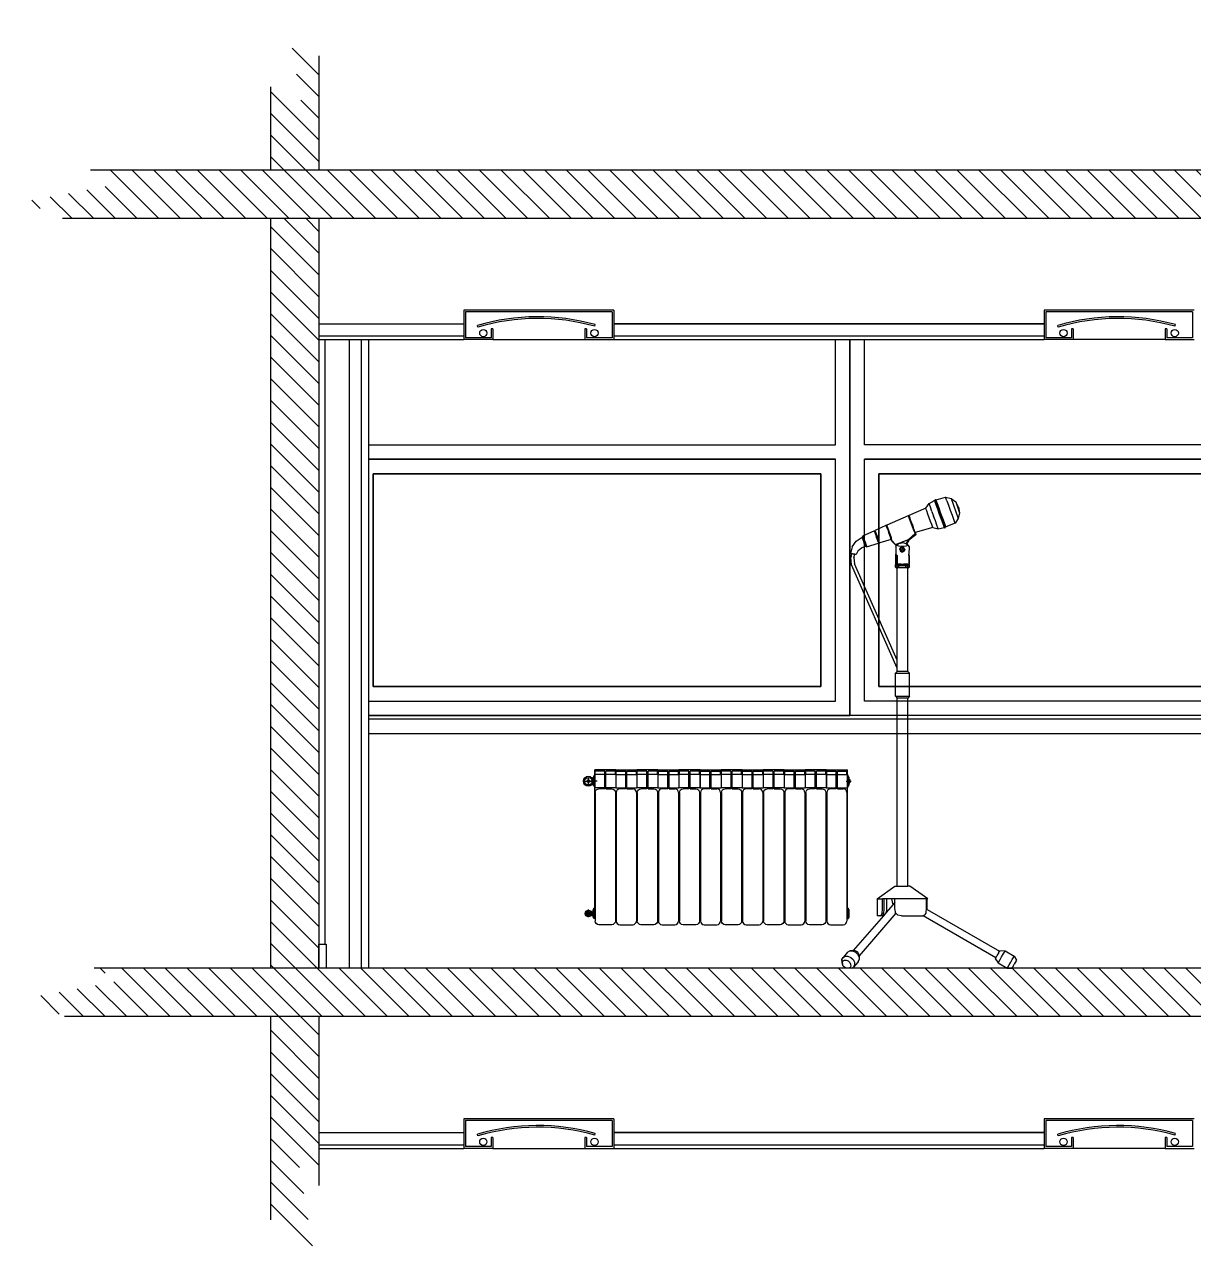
# Model space of a CAD drawing. Header units: millimetres. Extents: x 768.3 to 819.1, y 1240.1 to 1252.9.
# Drawn here: x 808.21 to 813.04, y 1247.8 to 1252.91 of the extents above; entities that cross this region are included whole.
import ezdxf

# ---------------------------------------------------------------- set-up
doc = ezdxf.new("R2010")
doc.units = ezdxf.units.MM
doc.header["$LTSCALE"] = 0.05
for name, color, linetype in [('Corte Cielorraso', 2, 'Continuous'), ('Corte-atras', 252, 'Continuous'), ('Corte-Carpinteria', 253, 'Continuous'), ('Corte-Losa', 7, 'Continuous'), ('Corte-Muros', 6, 'Continuous'), ('Edges', 7, 'Continuous'), ('Relleno', 252, 'Continuous')]:
    doc.layers.add(name, color=color, linetype=linetype)
pattern_1 = [(135, (2059.04248, 467.172465), (-0.0449012806, -0.0449012806), [])]
pattern_2 = [(135, (2059.04248, 467.192465), (-0.0449012806, -0.0449012806), [])]

# ---------------------------------------------------------------- blocks, each defined once
blk = doc.blocks.new('Termo_Vista')
for p, q in [((-0.218, 0), (0.218, 0)), ((-0.208, -0.092), (-0.208, 0)), ((0.208, -0.092), (0.208, 0)), ((-0.218, -0.092), (-0.013, -0.092)), ((-0.218, -0.092), (-0.218, -0.373)), ((-0.208, -0.025), (-0.013, -0.025)), ((-0.013, -0.392), (-0.013, -0.025)), ((0.012, -0.025), (0.208, -0.025)), ((0.012, -0.392), (0.012, -0.025)), ((0.012, -0.092), (0.218, -0.092)), ((0.218, -0.092), (0.218, -0.373)), ((0.218, -0.092), (0.218, -0.373)), ((-0.218, -0.373), (-0.013, -0.373)), ((-0.208, -0.467), (-0.208, -3.125)), ((-0.013, -0.392), (-0.133, -0.392)), ((0.012, -0.373), (0.218, -0.373)), ((0.012, -0.392), (0.133, -0.392)), ((0.208, -0.467), (0.208, -3.125)), ((-0.208, -2.861), (-0.218, -2.861)), ((-0.218, -3.074), (-0.218, -2.861)), ((0.208, -2.861), (0.218, -2.861)), ((0.218, -3.074), (0.218, -2.861)), ((-0.208, -3.074), (-0.218, -3.074)), ((-0.133, -3.2), (0.133, -3.2)), ((0.208, -3.074), (0.218, -3.074))]:
    blk.add_line(p, q)
for centre, start, end in [((-0.133, -0.467), 90, 180), ((0.133, -0.467), 0, 90), ((-0.133, -3.125), 180, 270), ((0.133, -3.125), 270, 0)]:
    blk.add_arc(centre, 0.075, start, end)
blk = doc.blocks.new('Microphone+full ls')
for p, q in [((2.25, 6.41), (3.36, 6.41)), ((2.25, 3.63), (3.36, 3.63))]:
    blk.add_line(p, q)
at = {"layer": 'Edges'}
for p, q in [((-1.7, 24.67), (-2.28, 24.52)), ((-1.74, 24.57), (-1.7, 24.67)), ((-0.72, 24.37), (-1.7, 24.67)), ((-2.77, 24.16), (-3.18, 23.03)), ((-3.08, 23.63), (-3.18, 23.03)), ((-3.08, 23.63), (-2.77, 24.16)), ((-2.28, 24.52), (-3.04, 22.44)), ((-2.28, 24.52), (-2.77, 24.16)), ((-2.01, 23.83), (-2.2, 23.31)), ((-1.85, 24.28), (-2.01, 23.83)), ((-1.85, 24.28), (-1.74, 24.57)), ((-1.23, 22.96), (-1.03, 23.5)), ((-1.19, 22.94), (-0.99, 23.5)), ((-0.89, 23.46), (-1.09, 22.91)), ((-0.86, 23.43), (-1.05, 22.89)), ((-1.03, 23.5), (-0.87, 23.95)), ((-0.99, 23.5), (-0.82, 23.97)), ((-0.89, 23.46), (-0.99, 23.5)), ((-0.72, 23.93), (-0.89, 23.46)), ((-0.87, 23.95), (-0.76, 24.26)), ((-0.69, 23.89), (-0.86, 23.43)), ((-0.82, 23.97), (-0.7, 24.28)), ((-0.72, 23.93), (-0.82, 23.97)), ((-0.76, 24.26), (-0.72, 24.37)), ((-0.72, 24.37), (-0.66, 24.39)), ((-0.6, 24.25), (-0.72, 23.93)), ((-0.7, 24.28), (-0.66, 24.39)), ((-0.6, 24.25), (-0.7, 24.28)), ((-0.58, 24.19), (-0.69, 23.89)), ((-0.56, 24.36), (-0.66, 24.39)), ((-0.56, 24.36), (-0.6, 24.25)), ((-0.54, 24.3), (-0.58, 24.19)), ((-0.54, 24.3), (-0.56, 24.36)), ((0.02, 24), (-0.54, 24.3)), ((-0.28, 23.18), (-0.12, 23.61)), ((-0.12, 23.61), (-0.02, 23.9)), ((-0.02, 23.9), (0.02, 24)), ((0.37, 23.52), (0.02, 24)), ((0.26, 23.22), (0.34, 23.44)), ((0.34, 23.44), (0.37, 23.52)), ((0.37, 23.52), (2.19, 22.72)), ((-3.18, 23.03), (-3.04, 22.44)), ((-3.04, 22.44), (-2.7, 21.95)), ((-2.66, 22.05), (-2.7, 21.95)), ((-2.55, 22.35), (-2.66, 22.05)), ((-2.39, 22.79), (-2.55, 22.35)), ((-2.2, 23.31), (-2.39, 22.79)), ((-1.59, 21.96), (-1.43, 22.42)), ((-1.56, 21.92), (-1.39, 22.39)), ((-1.29, 22.35), (-1.46, 21.88)), ((-1.43, 22.42), (-1.23, 22.96)), ((-1.25, 22.35), (-1.41, 21.9)), ((-1.39, 22.39), (-1.19, 22.94)), ((-1.29, 22.35), (-1.39, 22.39)), ((-1.09, 22.91), (-1.29, 22.35)), ((-1.05, 22.89), (-1.25, 22.35)), ((-1.19, 22.94), (-1.09, 22.91)), ((-0.8, 21.75), (-0.64, 22.17)), ((-0.64, 22.17), (-0.46, 22.68)), ((-0.28, 23.18), (-0.46, 22.68)), ((-0.26, 21.8), (-0.14, 22.12)), ((-0.14, 22.12), (0, 22.51)), ((0, 22.51), (0.14, 22.9)), ((0.14, 22.9), (0.26, 23.22)), ((2.2, 22.72), (1.63, 21.15)), ((1.8, 21.86), (1.92, 22.2)), ((1.92, 22.2), (2.03, 22.49)), ((2.1, 22.68), (2.03, 22.49)), ((2.19, 22.72), (2.1, 22.69)), ((2.1, 22.69), (2.1, 22.68)), ((2.2, 22.72), (2.19, 22.72)), ((2.2, 22.72), (4.45, 21.75)), ((-2.7, 21.95), (-1.74, 21.55)), ((-1.74, 21.55), (-1.7, 21.66)), ((-1.74, 21.55), (-1.72, 21.49)), ((-1.72, 21.49), (-1.68, 21.6)), ((-1.62, 21.46), (-1.72, 21.49)), ((-1.7, 21.66), (-1.59, 21.96)), ((-1.68, 21.6), (-1.56, 21.92)), ((-1.58, 21.57), (-1.68, 21.6)), ((-1.58, 21.57), (-1.62, 21.46)), ((-1.56, 21.48), (-1.62, 21.46)), ((-1.46, 21.88), (-1.58, 21.57)), ((-1.46, 21.88), (-1.56, 21.92)), ((-1.53, 21.59), (-1.56, 21.48)), ((-0.94, 21.36), (-1.56, 21.48)), ((-1.41, 21.9), (-1.53, 21.59)), ((-0.36, 21.5), (-0.94, 21.36)), ((-0.94, 21.36), (-0.9, 21.46)), ((-0.9, 21.46), (-0.8, 21.75)), ((-0.36, 21.5), (-0.34, 21.58)), ((-0.36, 21.5), (1.47, 20.96)), ((-0.34, 21.58), (-0.26, 21.8)), ((1.44, 20.89), (1.42, 20.73)), ((1.46, 20.85), (1.42, 20.73)), ((1.47, 20.96), (1.44, 20.89)), ((1.63, 21.15), (1.46, 20.85)), ((2.16, 20.24), (1.46, 20.85)), ((1.49, 21), (1.47, 20.96)), ((1.5, 21.03), (1.49, 21)), ((1.5, 21.03), (1.57, 21.23)), ((1.57, 21.23), (1.67, 21.52)), ((1.8, 21.86), (1.67, 21.52)), ((3.96, 20.41), (4.45, 21.75)), ((4.25, 20.96), (4.15, 20.68)), ((4.35, 21.24), (4.25, 20.96)), ((4.44, 21.48), (4.35, 21.24)), ((4.44, 21.48), (4.49, 21.64)), ((4.45, 21.75), (4.46, 21.72)), ((4.46, 21.72), (5.67, 21.19)), ((4.46, 21.72), (4.5, 21.65)), ((4.5, 21.65), (4.49, 21.64)), ((5.7, 21.1), (5.27, 19.93)), ((5.43, 20.53), (5.52, 20.78)), ((5.52, 20.78), (5.6, 21)), ((5.64, 20.74), (5.55, 20.49)), ((5.6, 21), (5.65, 21.14)), ((5.71, 20.95), (5.64, 20.74)), ((5.65, 21.14), (5.67, 21.19)), ((5.7, 21.1), (5.67, 21.19)), ((5.7, 21.1), (5.78, 21.14)), ((5.76, 21.09), (5.71, 20.95)), ((5.78, 21.14), (5.76, 21.09)), ((6.97, 20.62), (5.78, 21.14)), ((1.42, 20.73), (2.13, 20.16)), ((2.11, 19.49), (2.17, 19.59)), ((2.11, 19.49), (2.12, 18.7)), ((2.13, 20.16), (2.16, 20.24)), ((2.13, 20.16), (2.37, 19.75)), ((2.4, 19.77), (2.16, 20.24)), ((3.52, 19.72), (2.16, 20.24)), ((2.17, 19.59), (2.23, 19.64)), ((2.17, 19.59), (2.25, 19.59)), ((2.23, 19.64), (2.37, 19.75)), ((2.25, 19.59), (2.45, 19.55)), ((2.37, 19.75), (2.39, 19.77)), ((2.39, 19.77), (2.4, 19.77)), ((2.4, 19.77), (2.61, 19.86)), ((2.45, 19.55), (2.69, 19.49)), ((2.61, 19.86), (2.86, 19.88)), ((2.69, 19.49), (2.92, 19.49)), ((2.69, 19.4), (2.69, 19.49)), ((3.17, 19.8), (2.86, 19.88)), ((2.92, 19.49), (3.17, 19.55)), ((3.37, 19.65), (3.17, 19.8)), ((3.17, 19.55), (3.37, 19.59)), ((3.44, 19.59), (3.37, 19.65)), ((3.37, 19.59), (3.44, 19.59)), ((3.52, 19.72), (3.44, 19.58)), ((3.44, 19.59), (3.44, 19.58)), ((3.44, 19.58), (3.45, 19.57)), ((3.5, 19.65), (3.45, 19.57)), ((3.49, 19.49), (3.45, 19.57)), ((3.49, 19.49), (3.49, 18.7)), ((3.5, 19.65), (3.87, 20.02)), ((3.91, 20.12), (3.52, 19.72)), ((3.96, 20.16), (3.87, 20.02)), ((3.87, 20.02), (3.91, 20.12)), ((3.91, 20.12), (3.96, 20.41)), ((3.91, 20.12), (4.04, 20.39)), ((3.96, 20.16), (3.98, 20.23)), ((3.98, 20.23), (4, 20.29)), ((3.98, 20.23), (5.19, 19.88)), ((4, 20.29), (4.04, 20.39)), ((4.06, 20.45), (4.04, 20.39)), ((4.15, 20.68), (4.06, 20.45)), ((5.19, 19.88), (5.21, 19.93)), ((5.27, 19.93), (5.19, 19.88)), ((5.21, 19.93), (5.26, 20.07)), ((5.26, 20.07), (5.34, 20.28)), ((5.27, 19.93), (5.31, 19.84)), ((5.33, 19.89), (5.31, 19.84)), ((6.56, 19.48), (5.31, 19.84)), ((5.38, 20.03), (5.33, 19.89)), ((5.34, 20.28), (5.43, 20.53)), ((5.46, 20.24), (5.38, 20.03)), ((5.55, 20.49), (5.46, 20.24)), ((6.56, 19.48), (6.69, 19.54)), ((6.57, 19.52), (6.56, 19.48)), ((6.62, 19.65), (6.57, 19.52)), ((6.68, 19.83), (6.62, 19.65)), ((6.76, 20.05), (6.68, 19.83)), ((6.69, 19.54), (6.71, 19.58)), ((7.09, 19.37), (6.69, 19.54)), ((6.71, 19.58), (6.74, 19.68)), ((6.74, 19.68), (6.8, 19.83)), ((6.84, 20.27), (6.76, 20.05)), ((6.8, 19.83), (6.86, 20.01)), ((6.91, 20.45), (6.84, 20.27)), ((6.86, 20.01), (6.92, 20.18)), ((6.95, 20.57), (6.91, 20.45)), ((6.92, 20.18), (6.98, 20.33)), ((6.97, 20.62), (6.95, 20.57)), ((6.97, 20.62), (7.03, 20.47)), ((6.98, 20.33), (7.01, 20.43)), ((7.01, 20.43), (7.03, 20.47)), ((7.65, 20.04), (7.03, 20.47)), ((8.07, 19.45), (7.65, 20.04)), ((8.07, 19.45), (8.26, 18.76)), ((2.07, 18.57), (2.1, 18.57)), ((2.07, 17.64), (2.07, 18.57)), ((2.1, 18.57), (2.12, 18.7)), ((2.1, 18.57), (2.12, 18.57)), ((2.12, 18.57), (2.12, 18.7)), ((2.12, 18.57), (2.12, 17.64)), ((2.56, 19.17), (2.61, 19.33)), ((2.56, 19.17), (3.04, 19.04)), ((2.56, 19.17), (2.61, 19.13)), ((2.56, 19.17), (2.62, 19.02)), ((2.61, 19.33), (2.69, 19.4)), ((2.61, 19.33), (2.66, 19.34)), ((3.08, 19.2), (2.61, 19.33)), ((2.61, 19.13), (2.99, 19.03)), ((2.64, 19.04), (2.61, 19.13)), ((2.62, 19.02), (2.64, 19.04)), ((2.68, 18.98), (2.62, 19.02)), ((2.76, 18.96), (2.64, 19.04)), ((2.66, 19.34), (2.74, 19.4)), ((3.04, 19.24), (2.66, 19.34)), ((2.76, 18.93), (2.68, 18.98)), ((2.69, 19.4), (2.73, 19.43)), ((2.73, 19.43), (2.89, 19.44)), ((2.73, 19.43), (2.74, 19.4)), ((2.74, 19.4), (2.89, 19.41)), ((2.91, 18.97), (2.76, 18.96)), ((2.76, 18.93), (2.76, 18.96)), ((2.92, 18.94), (2.76, 18.93)), ((2.89, 19.44), (3.03, 19.35)), ((2.89, 19.44), (2.89, 19.41)), ((2.89, 19.41), (3.01, 19.33)), ((2.99, 19.03), (2.91, 18.97)), ((2.92, 18.94), (2.91, 18.97)), ((3.04, 19.04), (2.92, 18.94)), ((3.04, 19.04), (2.99, 19.03)), ((3.03, 19.35), (3.01, 19.33)), ((3.01, 19.33), (3.04, 19.24)), ((3.08, 19.2), (3.03, 19.35)), ((3.08, 19.2), (3.04, 19.24)), ((3.08, 19.2), (3.04, 19.04)), ((3.49, 18.7), (3.37, 18.57)), ((3.49, 18.57), (3.37, 18.57)), ((3.37, 18.57), (3.37, 17.64)), ((3.49, 18.7), (3.49, 18.57)), ((3.51, 18.57), (3.49, 18.7)), ((3.49, 18.57), (3.49, 17.64)), ((3.51, 18.57), (3.54, 18.57)), ((3.54, 18.57), (3.54, 17.64)), ((7.43, 19.07), (7.09, 19.37)), ((7.43, 19.07), (7.65, 18.65)), ((7.65, 18.65), (7.67, 18.65)), ((7.67, 18.65), (7.74, 18.67)), ((7.74, 18.67), (7.8, 18.68)), ((7.89, 18.32), (7.8, 18.68)), ((7.8, 18.68), (7.82, 18.68)), ((7.82, 18.68), (7.84, 18.68)), ((7.89, 18.32), (7.83, 17.67)), ((7.84, 18.68), (7.88, 18.69)), ((7.88, 18.69), (7.96, 18.71)), ((7.96, 18.71), (8.04, 18.72)), ((7.96, 18.71), (7.96, 18.71)), ((8.04, 18.72), (8.07, 18.73)), ((8.07, 18.73), (8.1, 18.73)), ((8.1, 18.73), (8.13, 18.74)), ((8.13, 18.74), (8.17, 18.75)), ((8.13, 18.74), (8.22, 18.35)), ((8.16, 17.59), (8.22, 18.35)), ((8.17, 18.75), (8.24, 18.76)), ((8.24, 18.76), (8.26, 18.76)), ((2.12, 17.59), (2.07, 17.64)), ((2.12, 17.64), (2.07, 17.64)), ((2.07, 17.53), (2.12, 17.59)), ((2.07, 17.34), (2.07, 17.53)), ((2.07, 17.53), (2.25, 17.53)), ((2.07, 17.34), (2.16, 17.26)), ((2.07, 17.34), (2.25, 17.34)), ((2.25, 17.64), (2.12, 17.64)), ((3.5, 17.59), (2.12, 17.59)), ((2.25, 17.26), (2.16, 17.26)), ((2.25, 17.64), (2.68, 17.64)), ((2.25, 17.34), (2.25, 17.53)), ((2.44, 17.53), (2.25, 17.53)), ((2.25, 17.34), (2.44, 17.34)), ((2.25, 6.41), (2.25, 17.26)), ((2.25, 17.26), (3.36, 17.26)), ((2.44, 17.34), (2.44, 17.53)), ((3.17, 17.53), (2.44, 17.53)), ((3.17, 17.34), (2.44, 17.34)), ((2.93, 17.64), (2.68, 17.64)), ((2.93, 17.64), (3.37, 17.64)), ((3.17, 17.34), (3.17, 17.53)), ((3.37, 17.53), (3.17, 17.53)), ((3.17, 17.34), (3.37, 17.34)), ((3.36, 7.58), (7.83, 17.67)), ((3.36, 6.76), (8.16, 17.59)), ((3.36, 6.76), (3.36, 17.26)), ((3.45, 17.26), (3.36, 17.26)), ((3.49, 17.64), (3.37, 17.64)), ((3.37, 17.34), (3.37, 17.53)), ((3.37, 17.53), (3.54, 17.53)), ((3.37, 17.34), (3.54, 17.34)), ((3.54, 17.34), (3.45, 17.26)), ((3.54, 17.64), (3.49, 17.64)), ((3.5, 17.59), (3.54, 17.64)), ((3.54, 17.53), (3.5, 17.59)), ((3.54, 17.34), (3.54, 17.53)), ((3.36, 7.58), (3.36, 7.58)), ((3.36, 6.76), (3.36, 6.76)), ((3.36, 6.41), (3.36, 6.76)), ((2.08, 6.24), (2.25, 6.41)), ((2.08, 3.81), (2.08, 6.24)), ((3.53, 6.24), (2.08, 6.24)), ((3.53, 6.24), (3.36, 6.41)), ((3.53, 3.81), (3.53, 6.24)), ((2.08, 3.81), (2.25, 3.63)), ((3.53, 3.81), (2.08, 3.81)), ((2.25, -16.09), (2.25, 3.63)), ((3.53, 3.81), (3.36, 3.63)), ((3.36, -16.09), (3.36, 3.63)), ((0.15, -17.39), (2.02, -16.09)), ((2.02, -16.09), (2.25, -16.09)), ((3.36, -16.09), (2.25, -16.09)), ((3.6, -16.09), (3.36, -16.09)), ((5.47, -17.39), (3.6, -16.09)), ((0.15, -17.39), (0.21, -17.39)), ((0.21, -18.5), (0.21, -17.39)), ((0.21, -17.39), (0.32, -17.39)), ((0.32, -17.39), (0.32, -18.47)), ((0.32, -17.39), (3.59, -17.39)), ((3.59, -17.78), (3.59, -17.39)), ((3.59, -17.39), (3.95, -17.39)), ((3.59, -17.85), (3.59, -17.78)), ((3.59, -17.78), (3.83, -18.05)), ((3.59, -18.03), (3.59, -17.85)), ((3.59, -18.29), (3.59, -18.03)), ((3.95, -17.39), (3.83, -18.05)), ((3.83, -18.05), (4.5, -18.82)), ((3.95, -17.39), (4.46, -17.39)), ((4.46, -17.39), (4.46, -18.5)), ((4.46, -17.39), (4.71, -17.39)), ((4.71, -18.5), (4.71, -17.39)), ((4.71, -17.39), (4.89, -17.39)), ((4.89, -18.5), (4.89, -17.39)), ((5.47, -17.39), (4.89, -17.39)), ((5.47, -17.39), (5.47, -19.2)), ((0.21, -18.53), (-7.35, -22.9)), ((-6.96, -23.59), (0.64, -19.2)), ((0.32, -18.47), (0.21, -18.53)), ((0.21, -18.53), (0.21, -18.5)), ((0.32, -18.47), (0.32, -18.5)), ((0.32, -18.5), (0.33, -18.56)), ((0.33, -18.56), (0.34, -18.71)), ((0.34, -18.71), (0.36, -18.89)), ((0.36, -18.89), (0.37, -18.9)), ((0.37, -18.9), (0.45, -19.06)), ((0.45, -19.06), (0.48, -19.12)), ((0.48, -19.12), (0.56, -19.16)), ((0.56, -19.16), (0.66, -19.19)), ((0.64, -19.2), (0.66, -19.19)), ((0.64, -19.2), (0.67, -19.2)), ((0.66, -19.19), (0.67, -19.2)), ((2.9, -19.2), (0.67, -19.2)), ((2.9, -19.2), (3.29, -19.12)), ((3.29, -19.12), (3.49, -18.91)), ((3.49, -18.91), (7.35, -23.36)), ((3.49, -18.91), (3.5, -18.91)), ((3.5, -18.91), (3.52, -18.89)), ((3.52, -18.88), (3.54, -18.75)), ((3.52, -18.89), (3.52, -18.88)), ((3.54, -18.75), (3.58, -18.55)), ((3.58, -18.55), (3.59, -18.5)), ((3.59, -18.5), (3.59, -18.29)), ((4.46, -18.5), (4.5, -18.82)), ((4.5, -18.82), (4.8, -19.17)), ((4.75, -18.89), (4.71, -18.5)), ((4.86, -19.12), (4.75, -18.89)), ((4.93, -18.89), (4.75, -18.89)), ((4.8, -19.17), (4.9, -19.2)), ((4.8, -19.17), (7.97, -22.83)), ((5.06, -19.2), (4.86, -19.12)), ((5.05, -19.12), (4.86, -19.12)), ((4.93, -18.89), (4.89, -18.5)), ((4.9, -19.2), (5.06, -19.2)), ((5.05, -19.12), (4.93, -18.89)), ((5.24, -19.2), (5.05, -19.12)), ((5.06, -19.2), (5.24, -19.2)), ((5.24, -19.2), (5.47, -19.2)), ((-7.94, -22.86), (-8.9, -23.41)), ((-7.4, -22.83), (-7.94, -22.86)), ((-7.87, -22.98), (-7.94, -22.86)), ((-7.74, -23.21), (-7.87, -22.98)), ((-7.58, -23.49), (-7.74, -23.21)), ((-7.35, -22.9), (-7.4, -22.83)), ((-7.35, -22.9), (-7.35, -22.91)), ((-7.35, -22.91), (-7.31, -22.97)), ((-7.26, -23.06), (-7.31, -22.97)), ((-7.26, -23.06), (-7.24, -23.09)), ((-7.24, -23.09), (-7.15, -23.24)), ((-7.15, -23.24), (-7.07, -23.4)), ((7.5, -23.21), (7.34, -23.52)), ((7.35, -23.31), (7.36, -23.24)), ((7.35, -23.36), (7.35, -23.31)), ((7.36, -23.24), (7.39, -23.19)), ((7.39, -23.19), (7.46, -23.06)), ((7.46, -23.06), (7.47, -23.04)), ((7.47, -23.04), (7.61, -22.92)), ((7.74, -22.98), (7.5, -23.21)), ((7.61, -22.92), (7.62, -22.91)), ((7.62, -22.91), (7.76, -22.85)), ((8.04, -22.86), (7.74, -22.98)), ((7.76, -22.85), (7.81, -22.83)), ((7.81, -22.83), (7.9, -22.83)), ((7.9, -22.83), (7.97, -22.83)), ((7.97, -22.83), (8.01, -22.83)), ((8.01, -22.83), (8.33, -22.86)), ((8.33, -22.86), (8.04, -22.86)), ((8.55, -22.98), (8.33, -22.86)), ((8.55, -22.98), (9.03, -23.54)), ((-8.9, -23.41), (-9.14, -23.83)), ((-9.14, -23.83), (-9.09, -23.91)), ((-9.09, -23.91), (-9.01, -24.06)), ((-9.01, -24.06), (-8.9, -24.25)), ((-8.83, -23.54), (-8.9, -23.41)), ((-8.79, -24.44), (-8.9, -24.25)), ((-8.7, -23.76), (-8.83, -23.54)), ((-8.79, -24.44), (-8.7, -24.59)), ((-8.53, -24.04), (-8.7, -23.76)), ((-8.7, -24.59), (-8.65, -24.67)), ((-8.37, -24.32), (-8.53, -24.04)), ((-8.24, -24.55), (-8.37, -24.32)), ((-8.17, -24.67), (-8.24, -24.55)), ((-7.21, -24.12), (-8.17, -24.67)), ((-7.42, -23.77), (-7.58, -23.49)), ((-7.29, -23.99), (-7.42, -23.77)), ((-7.21, -24.12), (-7.29, -23.99)), ((-6.91, -23.66), (-7.21, -24.12)), ((-7.05, -23.43), (-7.07, -23.4)), ((-6.99, -23.52), (-7.05, -23.43)), ((-6.99, -23.52), (-6.96, -23.58)), ((-6.96, -23.58), (-6.96, -23.59)), ((-6.91, -23.66), (-6.96, -23.59)), ((7.34, -23.43), (7.33, -23.77)), ((7.45, -23.99), (7.33, -23.77)), ((7.35, -23.37), (7.34, -23.43)), ((7.35, -23.36), (7.35, -23.37)), ((7.35, -23.37), (7.35, -23.36)), ((7.45, -23.98), (7.45, -23.99)), ((7.45, -23.98), (7.45, -23.99)), ((7.45, -23.99), (7.93, -24.55)), ((7.46, -24), (7.45, -23.99)), ((7.46, -24), (7.45, -23.99)), ((7.83, -24.04), (7.82, -24.32)), ((7.82, -24.32), (7.93, -24.55)), ((7.98, -23.76), (7.83, -24.04)), ((8.15, -24.67), (7.93, -24.55)), ((8.22, -23.54), (7.98, -23.76)), ((8.23, -24.25), (8.21, -24.44)), ((8.21, -24.44), (8.29, -24.59)), ((8.52, -23.41), (8.22, -23.54)), ((8.32, -24.06), (8.23, -24.25)), ((8.29, -24.59), (8.44, -24.67)), ((8.49, -23.91), (8.32, -24.06)), ((8.69, -23.83), (8.49, -23.91)), ((8.8, -23.41), (8.52, -23.41)), ((8.63, -24.67), (8.83, -24.59)), ((8.88, -23.83), (8.69, -23.83)), ((9.03, -23.54), (8.8, -23.41)), ((8.83, -24.59), (9, -24.44)), ((9.03, -23.91), (8.88, -23.83)), ((9, -24.44), (9.1, -24.25)), ((9.14, -23.76), (9.03, -23.54)), ((9.11, -24.06), (9.03, -23.91)), ((9.12, -24.04), (9.1, -24.25)), ((9.1, -24.25), (9.11, -24.06)), ((9.14, -23.76), (9.11, -24.06)), ((9.12, -24.04), (9.14, -23.76)), ((-8.17, -24.67), (-8.65, -24.67)), ((8.15, -24.67), (8.15, -24.67)), ((8.15, -24.67), (8.44, -24.67)), ((8.44, -24.67), (8.44, -24.67)), ((8.44, -24.67), (8.63, -24.67))]:
    blk.add_line(p, q, dxfattribs=at)

msp = doc.modelspace()

# ---------------------------------------------------------------- hatches: boundary and pattern name
at = {"layer": 'Relleno'}
h = msp.add_hatch(dxfattribs=at)
h.set_pattern_fill('ANSI31', color=256, scale=0.02, angle=90)
h.set_pattern_definition(pattern_2)
h.paths.add_polyline_path([(809.2282, 1252.6565), (809.3688, 1252.5128), (809.3018, 1252.9138), (809.4282, 1252.7846), (809.4282, 1252.3118), (809.2282, 1252.3118)])
h = msp.add_hatch(dxfattribs=at)
h.set_pattern_fill('ANSI31', color=256, scale=0.02, angle=90)
h.set_pattern_definition(pattern_2)
h.paths.add_polyline_path([(808.3684, 1252.1118), (808.2116, 1252.1827), (808.6113, 1252.257), (808.4904, 1252.3118), (818.9082, 1252.3118), (818.9082, 1252.1118)])
h = msp.add_hatch(dxfattribs=at)
h.set_pattern_fill('ANSI31', color=256, scale=0.02, angle=90)
h.set_pattern_definition(pattern_1)
h.paths.add_polyline_path([(809.4282, 1252.1118), (809.2282, 1252.1118), (809.2282, 1249.0118), (809.4282, 1249.0118)])
h = msp.add_hatch(dxfattribs=at)
h.set_pattern_fill('ANSI31', color=256, scale=0.02, angle=90)
h.set_pattern_definition(pattern_1)
h.paths.add_polyline_path([(818.9082, 1249.0118), (818.9082, 1248.8118), (808.3764, 1248.8118), (808.2116, 1248.8864), (808.6113, 1248.9606), (808.4984, 1249.0118)])
h = msp.add_hatch(dxfattribs=at)
h.set_pattern_fill('ANSI31', color=256, scale=0.02, angle=90)
h.set_pattern_definition(pattern_1)
h.paths.add_polyline_path([(809.4282, 1248.8118), (809.4282, 1248.1129), (809.3462, 1248.1967), (809.4132, 1247.7957), (809.2399, 1247.9729), (809.2282, 1247.9709), (809.2282, 1248.8118)])

# ---------------------------------------------------------------- linework, layer by layer
at = {"layer": 'Corte Cielorraso'}
for p, q in [((810.6482, 1251.7338), (810.0282, 1251.7338)), ((810.0282, 1251.7338), (810.0282, 1251.6118)), ((810.0352, 1251.7268), (810.0352, 1251.6188)), ((810.6412, 1251.7268), (810.0352, 1251.7268)), ((810.6412, 1251.7268), (810.6412, 1251.6188)), ((810.6412, 1251.7268), (810.6412, 1251.6188)), ((810.6482, 1251.7338), (810.6482, 1251.6118)), ((810.6482, 1251.7338), (810.6482, 1251.6118)), ((813.0482, 1251.7338), (812.4282, 1251.7338)), ((812.4282, 1251.7338), (812.4282, 1251.6118)), ((812.4352, 1251.7268), (812.4352, 1251.6188)), ((813.0412, 1251.7268), (812.4352, 1251.7268)), ((813.0412, 1251.7268), (813.0412, 1251.6188)), ((813.0412, 1251.7268), (813.0412, 1251.6188)), ((809.4282, 1251.6768, 0), (810.0282, 1251.6768, 0)), ((810.086, 1251.6631), (810.084, 1251.6698)), ((810.5691, 1251.6667), (810.571, 1251.6734)), ((810.6482, 1251.6768, 0), (812.2479, 1251.6768, 0)), ((812.4282, 1251.6768, 0), (810.6482, 1251.6768, 0)), ((810.6482, 1251.6768, 0), (812.4282, 1251.6768, 0)), ((812.486, 1251.6631), (812.484, 1251.6698)), ((812.9691, 1251.6667), (812.971, 1251.6734)), ((809.4282, 1251.6268, 0), (810.0282, 1251.6268, 0)), ((810.1412, 1251.6188), (810.0352, 1251.6188)), ((810.1482, 1251.6568), (810.1412, 1251.6568)), ((810.1412, 1251.6568), (810.1412, 1251.6188)), ((810.1482, 1251.6568), (810.1482, 1251.6118)), ((810.5352, 1251.6568), (810.5282, 1251.6568)), ((810.5282, 1251.6568), (810.5282, 1251.6118)), ((810.5352, 1251.6568), (810.5352, 1251.6188)), ((810.6412, 1251.6188), (810.5352, 1251.6188)), ((810.6482, 1251.6268, 0), (812.2479, 1251.6268, 0)), ((810.6482, 1251.6268, 0), (812.4282, 1251.6268, 0)), ((810.6482, 1251.6268, 0), (812.4282, 1251.6268, 0)), ((812.5412, 1251.6188), (812.4352, 1251.6188)), ((812.5482, 1251.6568), (812.5412, 1251.6568)), ((812.5412, 1251.6568), (812.5412, 1251.6188)), ((812.5482, 1251.6568), (812.5482, 1251.6118)), ((812.9352, 1251.6568), (812.9282, 1251.6568)), ((812.9282, 1251.6568), (812.9282, 1251.6118)), ((812.9352, 1251.6568), (812.9352, 1251.6188)), ((813.0412, 1251.6188), (812.9352, 1251.6188)), ((809.4282, 1251.6118, 0), (810.0282, 1251.6118, 0)), ((810.1482, 1251.6118), (810.0282, 1251.6118, 0)), ((810.1482, 1251.6118, 0), (810.6482, 1251.6118)), ((810.5282, 1251.6118), (810.6482, 1251.6118, 0)), ((810.6482, 1251.6118), (812.4282, 1251.6118, 0)), ((810.6482, 1251.6118), (812.4282, 1251.6118)), ((812.5482, 1251.6118), (812.4282, 1251.6118, 0)), ((812.9282, 1251.6118), (812.5482, 1251.6118)), ((812.9282, 1251.6118), (813.0482, 1251.6118, 0)), ((810.6482, 1248.3888), (810.0282, 1248.3888)), ((810.0282, 1248.3888), (810.0282, 1248.2668)), ((810.6482, 1248.3888), (810.6482, 1248.2668)), ((810.6482, 1248.3888), (810.6482, 1248.2668)), ((813.0482, 1248.3888), (812.4282, 1248.3888)), ((812.4282, 1248.3888), (812.4282, 1248.2668)), ((810.0352, 1248.3818), (810.0352, 1248.2738)), ((810.6412, 1248.3818), (810.0352, 1248.3818)), ((810.6412, 1248.3818), (810.6412, 1248.2738)), ((810.6412, 1248.3818), (810.6412, 1248.2738)), ((812.4352, 1248.3818), (812.4352, 1248.2738)), ((813.0412, 1248.3818), (812.4352, 1248.3818)), ((813.0412, 1248.3818), (813.0412, 1248.2738)), ((813.0412, 1248.3818), (813.0412, 1248.2738)), ((809.4282, 1248.3318, 0), (810.0282, 1248.3318, 0)), ((810.086, 1248.3181), (810.084, 1248.3248)), ((810.1482, 1248.3118), (810.1412, 1248.3118)), ((810.1412, 1248.3118), (810.1412, 1248.2738)), ((810.1482, 1248.3118), (810.1482, 1248.2668)), ((810.5352, 1248.3118), (810.5282, 1248.3118)), ((810.5282, 1248.3118), (810.5282, 1248.2668)), ((810.5352, 1248.3118), (810.5352, 1248.2738)), ((810.5691, 1248.3217), (810.571, 1248.3284)), ((810.6482, 1248.3318, 0), (812.2479, 1248.3318, 0)), ((812.4282, 1248.3318, 0), (810.6482, 1248.3318, 0)), ((810.6482, 1248.3318, 0), (812.4282, 1248.3318, 0)), ((812.486, 1248.3181), (812.484, 1248.3248)), ((812.5482, 1248.3118), (812.5412, 1248.3118)), ((812.5412, 1248.3118), (812.5412, 1248.2738)), ((812.5482, 1248.3118), (812.5482, 1248.2668)), ((812.9352, 1248.3118), (812.9282, 1248.3118)), ((812.9282, 1248.3118), (812.9282, 1248.2668)), ((812.9352, 1248.3118), (812.9352, 1248.2738)), ((812.9691, 1248.3217), (812.971, 1248.3284)), ((809.4282, 1248.2818, 0), (810.0282, 1248.2818, 0)), ((809.4282, 1248.2668, 0), (810.0282, 1248.2668, 0)), ((810.1482, 1248.2668), (810.0282, 1248.2668, 0)), ((810.1412, 1248.2738), (810.0352, 1248.2738)), ((810.1482, 1248.2668, 0), (810.6482, 1248.2668)), ((810.5282, 1248.2668), (810.6482, 1248.2668, 0)), ((810.6412, 1248.2738), (810.5352, 1248.2738)), ((810.6482, 1248.2818, 0), (812.2479, 1248.2818, 0)), ((810.6482, 1248.2818, 0), (812.4282, 1248.2818, 0)), ((810.6482, 1248.2818, 0), (812.4282, 1248.2818, 0)), ((810.6482, 1248.2668), (812.4282, 1248.2668, 0)), ((810.6482, 1248.2668), (812.4282, 1248.2668)), ((812.5482, 1248.2668), (812.4282, 1248.2668, 0)), ((812.5412, 1248.2738), (812.4352, 1248.2738)), ((812.9282, 1248.2668), (812.5482, 1248.2668)), ((812.9282, 1248.2668), (813.0482, 1248.2668, 0)), ((813.0412, 1248.2738), (812.9352, 1248.2738))]:
    msp.add_line(p, q, dxfattribs=at)
for centre in [(810.1083, 1251.6386), (810.5681, 1251.6386), (812.5083, 1251.6386), (812.9681, 1251.6386), (810.1083, 1248.2936), (810.5681, 1248.2936), (812.5083, 1248.2936), (812.9681, 1248.2936)]:
    msp.add_circle(centre, 0.015, dxfattribs=at)
for centre, radius in [((810.3338, 1250.8314), 0.8748), ((810.3338, 1250.8314), 0.8678), ((812.7338, 1250.8314), 0.8748), ((812.7338, 1250.8314), 0.8678), ((810.3338, 1247.4864), 0.8748), ((810.3338, 1247.4864), 0.8678), ((812.7338, 1247.4864), 0.8748), ((812.7338, 1247.4864), 0.8678)]:
    msp.add_arc(centre, radius, 74.2646, 106.5893, dxfattribs=at)
at = {"layer": 'Corte-atras'}
for p, q in [((809.4532, 1251.6118), (809.4532, 1249.1118)), ((809.5532, 1251.6118), (809.5532, 1249.0118)), ((809.6032, 1251.6118), (809.6032, 1249.0118)), ((815.6382, 1250.0568), (809.6332, 1250.0568)), ((815.6382, 1250.0418), (809.6332, 1250.0418)), ((815.6382, 1249.9818), (809.6332, 1249.9818)), ((810.5692, 1249.2295), (810.5692, 1249.8318)), ((811.6141, 1249.2295), (811.6141, 1249.8318)), ((810.5272, 1249.7853), (810.5587, 1249.7853)), ((810.543, 1249.7695), (810.543, 1249.801)), ((810.5799, 1249.7855), (810.554, 1249.7855)), ((810.5649, 1249.8026), (810.5621, 1249.8026)), ((810.5621, 1249.7925), (810.5621, 1249.8026)), ((810.5621, 1249.7684), (810.5621, 1249.778)), ((810.5649, 1249.7642), (810.5649, 1249.8068)), ((810.5692, 1249.8068), (810.5649, 1249.8068)), ((811.6098, 1249.7855), (811.6294, 1249.7855)), ((811.6141, 1249.8068), (811.6185, 1249.8068)), ((811.6185, 1249.7642), (811.6185, 1249.8068)), ((811.6185, 1249.8026), (811.6213, 1249.8026)), ((811.6213, 1249.7684), (811.6213, 1249.8026)), ((811.6213, 1249.7925), (811.624, 1249.7925)), ((811.6213, 1249.7784), (811.624, 1249.7784)), ((811.624, 1249.7925), (811.624, 1249.7925)), ((811.624, 1249.7925), (811.624, 1249.7784)), ((810.5649, 1249.7684), (810.5621, 1249.7684)), ((810.5692, 1249.7642), (810.5649, 1249.7642)), ((811.6141, 1249.7642), (811.6185, 1249.7642)), ((811.6185, 1249.7684), (811.6213, 1249.7684)), ((810.5712, 1249.2595), (810.5649, 1249.2595)), ((810.5649, 1249.2169), (810.5649, 1249.2595)), ((811.6121, 1249.2595), (811.6185, 1249.2595)), ((811.6185, 1249.2169), (811.6185, 1249.2595)), ((810.5272, 1249.2382), (810.5587, 1249.2382)), ((810.543, 1249.2225), (810.543, 1249.254)), ((810.5544, 1249.2451), (810.5621, 1249.2451)), ((810.5544, 1249.2314), (810.5621, 1249.2314)), ((810.5649, 1249.2553), (810.5621, 1249.2553)), ((810.5621, 1249.2211), (810.5621, 1249.2553)), ((810.5649, 1249.2211), (810.5621, 1249.2211)), ((810.5712, 1249.2169), (810.5649, 1249.2169)), ((811.6121, 1249.2169), (811.6185, 1249.2169)), ((811.6185, 1249.2553), (811.6213, 1249.2553)), ((811.6185, 1249.2211), (811.6213, 1249.2211)), ((811.6213, 1249.2211), (811.6213, 1249.2553))]:
    msp.add_line(p, q, dxfattribs=at)
at = {"layer": 'Corte-atras', "ltscale": 6}
msp.add_line((809.6332, 1251.6118), (809.6332, 1249.0118), dxfattribs=at)
at = {"layer": 'Corte-atras'}
msp.add_lwpolyline([(809.4582, 1249.1118), (809.4582, 1249.0118), (809.4282, 1249.0118), (809.4282, 1249.1118)], close=True, dxfattribs=at)
for centre, radius in [((810.543, 1249.7853), 0.0204), ((810.543, 1249.7853), 0.0157), ((810.543, 1249.7853), 0.00548), ((810.543, 1249.2382), 0.0134), ((810.543, 1249.2382), 0.0108), ((810.543, 1249.2382), 0.00548)]:
    msp.add_circle(centre, radius, dxfattribs=at)
at = {"layer": 'Corte-Carpinteria'}
for p, q in [((811.6245, 1251.6118), (811.6245, 1250.0568)), ((809.6332, 1251.1768), (811.5645, 1251.1768)), ((813.6557, 1251.1768), (811.6845, 1251.1768)), ((809.6332, 1251.1168), (811.5645, 1251.1168)), ((813.6557, 1251.1168), (811.6845, 1251.1168)), ((809.6332, 1250.1168), (811.5645, 1250.1168)), ((813.6557, 1250.1168), (811.6845, 1250.1168)), ((809.6332, 1250.0568), (811.6245, 1250.0568)), ((813.7157, 1250.0568), (811.6245, 1250.0568))]:
    msp.add_line(p, q, dxfattribs=at)
for points in [[(811.5645, 1251.1768), (811.5645, 1251.6118)], [(811.6245, 1250.0568), (811.6245, 1251.6118)], [(811.6845, 1251.1768), (811.6845, 1251.6118)], [(809.6332, 1250.1168), (811.5645, 1250.1168), (811.5645, 1251.1168), (809.6332, 1251.1168)], [(811.5645, 1250.1168), (811.5645, 1251.1168)], [(811.6845, 1250.1168), (811.6845, 1251.1168)]]:
    msp.add_lwpolyline(points, dxfattribs=at)
for points in [[(813.6557, 1251.1168), (813.6557, 1250.1168), (811.6845, 1250.1168), (811.6845, 1251.1168)], [(809.6532, 1251.0568), (811.5045, 1251.0568), (811.5045, 1250.1768), (809.6532, 1250.1768)], [(809.6532, 1251.0568), (809.6532, 1250.1768), (811.5045, 1250.1768), (811.5045, 1251.0568)], [(813.5957, 1251.0568), (811.7445, 1251.0568), (811.7445, 1250.1768), (813.5957, 1250.1768)], [(813.5957, 1251.0568), (813.5957, 1250.1768), (811.7445, 1250.1768), (811.7445, 1251.0568)]]:
    msp.add_lwpolyline(points, close=True, dxfattribs=at)
at = {"layer": 'Corte-Losa'}
for p, q in [((818.9082, 1252.3118), (808.4838, 1252.3118)), ((818.9082, 1252.1118), (808.3684, 1252.1118)), ((818.9082, 1249.0118), (808.4984, 1249.0118)), ((818.9082, 1248.8118), (808.3764, 1248.8118))]:
    msp.add_line(p, q, dxfattribs=at)
at = {"layer": 'Corte-Muros'}
for p, q in [((809.4282, 1252.7846), (809.4282, 1252.3118)), ((809.2282, 1252.6565), (809.2282, 1252.3118)), ((809.2282, 1252.1118), (809.2282, 1249.0118)), ((809.4282, 1252.1118), (809.4282, 1249.0118)), ((809.2282, 1248.8118), (809.2282, 1247.9709)), ((809.4282, 1248.8118), (809.4282, 1248.1129))]:
    msp.add_line(p, q, dxfattribs=at)

# ---------------------------------------------------------------- block references
at = {"xscale": -0.03948667480563171, "yscale": 0.03948667480563171, "zscale": 0.03948667480563171}
msp.add_blockref('Microphone+full ls', (811.9527, 1249.986), dxfattribs=at)
at = {"layer": 'Corte-atras', "yscale": 0.2, "zscale": 0.2}
for p, xscale in [((810.6128, 1249.8318), -0.2), ((810.6998, 1249.8318), 0.2), ((810.7869, 1249.8318), -0.2), ((810.874, 1249.8318), 0.2), ((810.9611, 1249.8318), -0.2), ((811.0481, 1249.8318), 0.2), ((811.1352, 1249.8318), -0.2), ((811.2223, 1249.8318), 0.2), ((811.3094, 1249.8318), -0.2), ((811.3965, 1249.8318), 0.2), ((811.4835, 1249.8318), -0.2), ((811.5706, 1249.8318), 0.2)]:
    msp.add_blockref('Termo_Vista', p, dxfattribs=dict(at, xscale=xscale))

doc.saveas('drawing.dxf')
